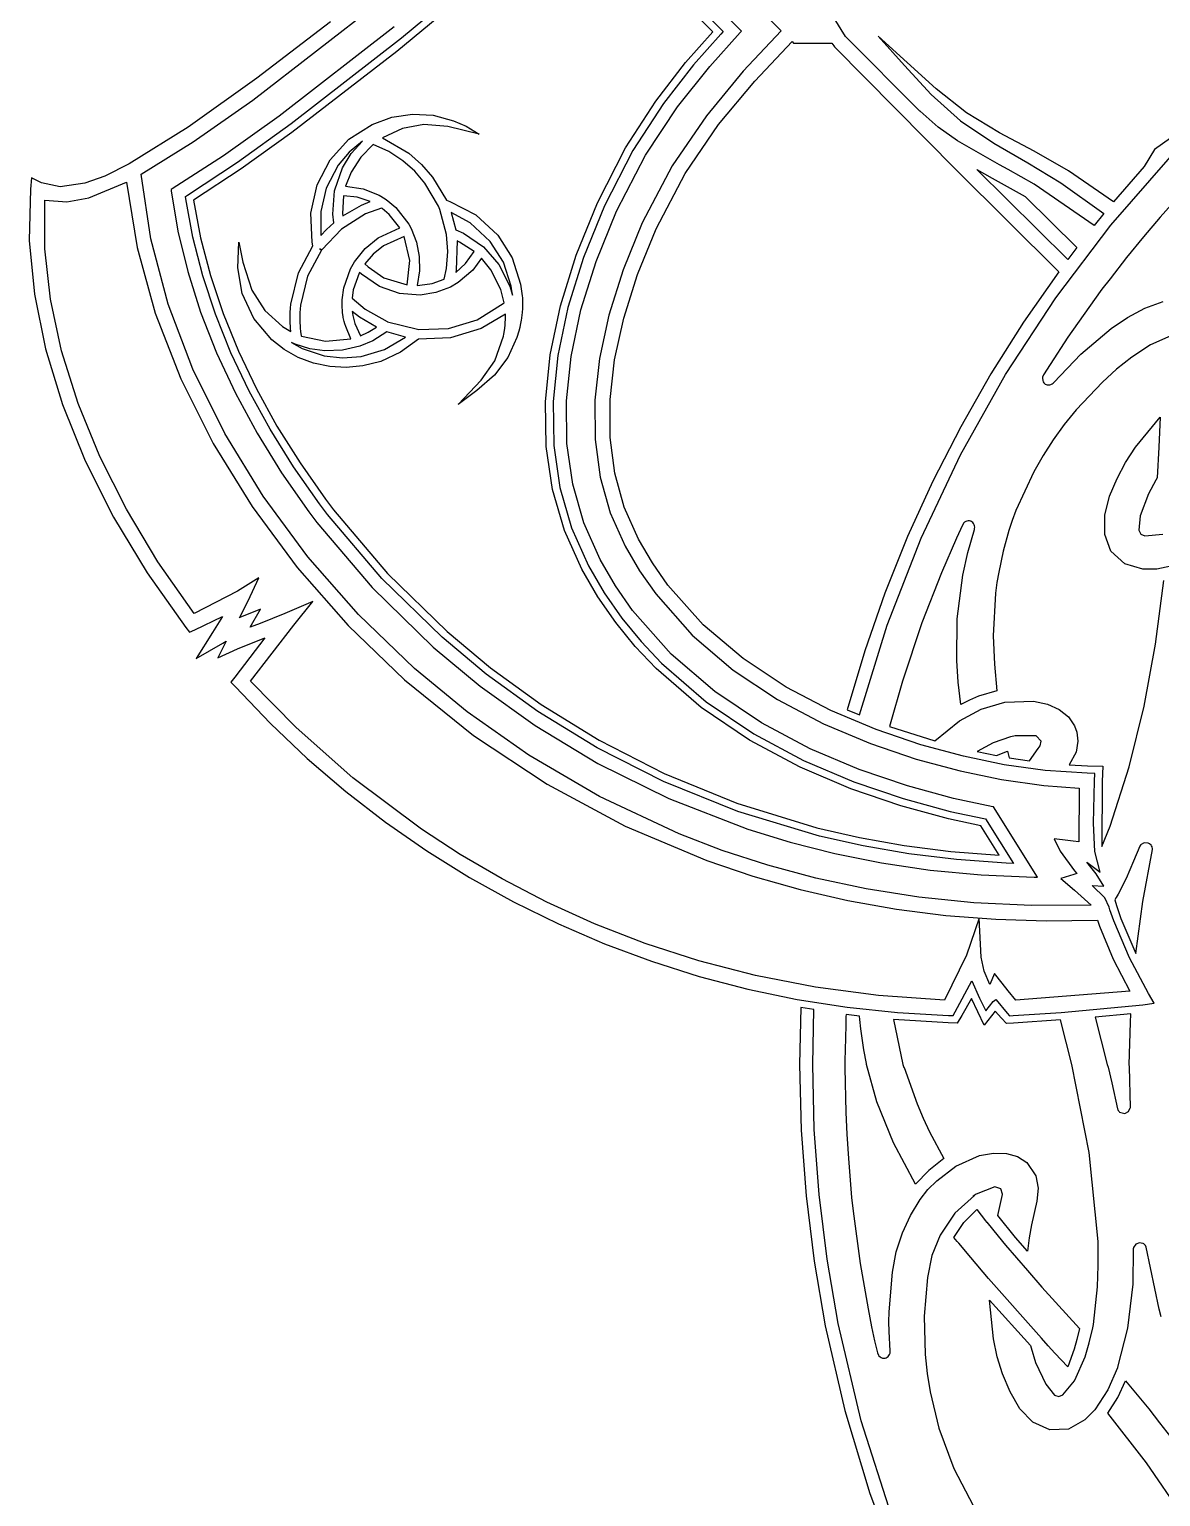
# Model space of a CAD drawing. Extents: x 0 to 285, y 0 to 248.
# Drawn here: x 0 to 76.5, y 94.7 to 193.8 of the extents above; entities that cross this region are included whole.
import ezdxf

# ---------------------------------------------------------------- set-up
doc = ezdxf.new("R2010")
doc.units = 0

msp = doc.modelspace()

# ---------------------------------------------------------------- linework, layer by layer
at = {"layer": 'Layer 1'}
for p, q in [((37.3047, 207.195), (50.8368, 193.6631)), ((48.149808, 193.642366), (37.223308, 204.569066)), ((37.184213, 203.343569), (46.905484, 193.622429)), ((46.197789, 193.60847), (37.161349, 202.64476)), ((25.16892, 193.201198), (31.965952, 198.83877)), ((31.587539, 197.843836), (24.851206, 192.27897)), ((15.113368, 188.988844), (23.726649, 195.64475)), ((20.363306, 194.280233), (15.393619, 190.468196)), ((55.182958, 193.28222), (54.404004, 194.510879)), ((24.672063, 193.94261), (16.895564, 187.902023)), ((44.37093, 191.518429), (46.197789, 193.60847)), ((46.73898, 193.4424), (44.911626, 191.369363)), ((45.99595, 191.266001), (48.064484, 193.552004)), ((46.905484, 193.622429), (46.73898, 193.4424)), ((48.064484, 193.552004), (48.149808, 193.642366)), ((50.8368, 193.6631), (48.261452, 190.941886)), ((60.207278, 188.23049), (55.182958, 193.28222)), ((59.35029, 191.52355), (57.38186, 193.30177)), ((57.38186, 193.30177), (59.14957, 191.32401)), ((17.715467, 187.402028), (25.16892, 193.201198)), ((24.851206, 192.27897), (17.759382, 186.792059)), ((49.036006, 190.275497), (51.558785, 192.940917)), ((51.558785, 192.940917), (51.656256, 192.843592)), ((51.656256, 192.843592), (54.244486, 192.843742)), ((54.244486, 192.843742), (54.379289, 192.651165)), ((54.379289, 192.651165), (54.431728, 192.589539)), ((54.431728, 192.589539), (62.669418, 184.253039)), ((42.356684, 188.904676), (44.37093, 191.518429)), ((44.911626, 191.369363), (42.877372, 188.754121)), ((59.14957, 191.32401), (60.95712, 189.37528)), ((61.30183, 189.7394), (59.35029, 191.52355)), ((15.393619, 190.468196), (10.743614, 187.1577)), ((43.812633, 188.521635), (45.99595, 191.266001)), ((48.261452, 190.941886), (45.769962, 187.935513)), ((46.597637, 187.335394), (49.036006, 190.275497)), ((60.95712, 189.37528), (62.95058, 187.57721)), ((63.34803, 188.11583), (61.30183, 189.7394)), ((11.100617, 186.171512), (15.113368, 188.988844)), ((40.3163, 185.755246), (42.356684, 188.904676)), ((42.877372, 188.754121), (40.808346, 185.584594)), ((41.662119, 185.275305), (43.812633, 188.521635)), ((16.895564, 187.902023), (13.141096, 185.226647)), ((14.086967, 184.794592), (17.715467, 187.402028)), ((21.60861, 186.339479), (23.17842, 187.348747)), ((23.17842, 187.348747), (24.516666, 187.834578)), ((24.516666, 187.834578), (25.911287, 188.038655)), ((26.68405, 187.337332), (25.232367, 187.062973)), ((25.911287, 188.038655), (27.318509, 187.959031)), ((28.29443, 187.21513), (26.68405, 187.337332)), ((27.318509, 187.959031), (28.69456, 187.593764)), ((28.69456, 187.593764), (29.540076, 187.225185)), ((45.769962, 187.935513), (43.462242, 184.551908)), ((44.342587, 184.033127), (46.597637, 187.335394)), ((60.207427, 188.230637), (60.207278, 188.23049)), ((60.20787, 188.230044), (60.207427, 188.230637)), ((60.208153, 188.230326), (60.20787, 188.230044)), ((61.435298, 187.164846), (60.208153, 188.230326)), ((62.95058, 187.57721), (65.18804, 186.08267)), ((65.58222, 186.77535), (63.34803, 188.11583)), ((10.743614, 187.1577), (6.756149, 184.680029)), ((17.759382, 186.792059), (14.332359, 184.340929)), ((20.3511, 184.960497), (21.60861, 186.339479)), ((25.232367, 187.062973), (23.8908, 186.444221)), ((23.8908, 186.444221), (25.67125, 185.394831)), ((30.4147, 186.676952), (28.29443, 187.21513)), ((29.540076, 187.225185), (30.4147, 186.676952)), ((62.749148, 186.245479), (61.435298, 187.164846)), ((67.921751, 185.540952), (65.58222, 186.77535)), ((77.13726, 186.41597), (76.047465, 185.648704)), ((7.56949, 183.973), (11.100617, 186.171512)), ((21.637928, 185.476029), (20.887386, 184.582944)), ((21.174916, 184.406214), (21.774287, 185.374594)), ((22.533916, 186.223104), (21.637928, 185.476029)), ((21.774287, 185.374594), (22.533916, 186.223104)), ((23.264465, 185.993232), (22.414663, 185.131428)), ((24.307671, 185.508571), (23.264465, 185.993232)), ((25.269185, 184.877172), (24.307671, 185.508571)), ((25.67125, 185.394831), (26.528511, 184.638891)), ((38.411029, 182.05817), (40.3163, 185.755246)), ((40.808346, 185.584594), (38.87667, 181.8487)), ((65.575563, 184.620706), (62.749148, 186.245479)), ((65.18804, 186.08267), (67.486885, 184.757296)), ((70.24317, 184.20845), (67.921751, 185.540952)), ((76.047465, 185.648704), (75.3666, 184.50294)), ((6.756149, 184.680029), (5.118011, 183.85703)), ((13.141096, 185.226647), (9.674, 182.9857)), ((10.707625, 182.570054), (14.086967, 184.794592)), ((19.464951, 183.258137), (20.3511, 184.960497)), ((20.887386, 184.582944), (20.08123, 183.033884)), ((20.657039, 182.926034), (21.174916, 184.406214)), ((22.414663, 185.131428), (21.761035, 184.112782)), ((26.062009, 184.178416), (25.269185, 184.877172)), ((26.528511, 184.638891), (27.27319, 183.779556)), ((39.691994, 181.483404), (41.662119, 185.275305)), ((43.462242, 184.551908), (41.4382, 180.699)), ((66.172403, 184.295104), (65.575563, 184.620706)), ((67.486885, 184.757296), (69.72396, 183.39281)), ((73.100442, 180.529761), (77.144426, 185.16147)), ((75.3666, 184.50294), (73.28781, 182.1061)), ((0.165049, 183.73015), (0.100189, 182.978)), ((0.838769, 183.390177), (0.165049, 183.73015)), ((2.095663, 183.122176), (0.838769, 183.390177)), ((3.774079, 183.36647), (2.095663, 183.122176)), ((5.118011, 183.85703), (3.774079, 183.36647)), ((4.034823, 182.379526), (6.594013, 183.444916)), ((6.594013, 183.444916), (7.303689, 179.034183)), ((8.224013, 179.607621), (7.56949, 183.973)), ((14.332359, 184.340929), (11.1191, 182.225)), ((21.761035, 184.112782), (21.3932, 183.167)), ((26.7501, 183.385), (26.062009, 184.178416)), ((27.672289, 181.814444), (26.7501, 183.385)), ((27.27319, 183.779556), (28.205705, 182.224576)), ((42.369765, 180.281217), (44.342587, 184.033127)), ((62.669418, 184.253039), (69.580848, 177.382499)), ((70.19398, 178.21087), (64.05567, 184.28948)), ((64.05567, 184.28948), (65.09425, 183.719897)), ((65.09425, 183.719897), (67.30681, 182.475557)), ((66.171364, 184.293476), (66.172403, 184.295104)), ((67.917444, 183.302002), (66.171364, 184.293476)), ((69.72396, 183.39281), (72.63868, 181.33387)), ((73.28781, 182.1061), (70.24317, 184.20845)), ((78.516208, 183.40867), (76.447048, 181.08886)), ((0.100189, 182.978), (0.020953, 179.496548)), ((2.561679, 182.116168), (4.034823, 182.379526)), ((9.674, 182.9857), (9.602747, 182.94274)), ((9.602747, 182.94274), (9.613116, 182.86023)), ((9.613116, 182.86023), (10.064437, 180.138185)), ((10.565103, 182.481913), (10.707625, 182.570054)), ((10.5894, 182.316), (10.565103, 182.481913)), ((19.045132, 181.360517), (19.464951, 183.258137)), ((20.08123, 183.033884), (19.7141, 181.458975)), ((20.531716, 181.277434), (20.642818, 182.864854)), ((20.642818, 182.864854), (20.657039, 182.926034)), ((21.245996, 182.512448), (21.1857, 181.317)), ((22.169802, 182.42153), (21.245996, 182.512448)), ((21.3932, 183.167), (22.56955, 182.99893)), ((21.3932, 183.167), (21.3932, 183.167)), ((23.052066, 182.132924), (22.169802, 182.42153)), ((22.56955, 182.99893), (23.67183, 182.555052)), ((23.67183, 182.555052), (24.059648, 182.317139)), ((67.30681, 182.475557), (70.81674, 179.029027)), ((71.982884, 180.514532), (67.917444, 183.302002)), ((1.069253, 178.936161), (1.069143, 182.225021)), ((1.069143, 182.225021), (2.561679, 182.116168)), ((11.065114, 179.729397), (10.5894, 182.316)), ((11.1191, 182.225), (11.59725, 179.688841)), ((11.1191, 182.225), (11.1191, 182.225)), ((19.7141, 181.458975), (19.720816, 179.841854)), ((21.196368, 181.165447), (22.471078, 181.897091)), ((22.471078, 181.897091), (23.052066, 182.132924)), ((23.816043, 181.689979), (22.743393, 181.301419)), ((23.859002, 181.65887), (23.816043, 181.689979)), ((24.331555, 181.255939), (23.859002, 181.65887)), ((24.059648, 182.317139), (24.252078, 182.182632)), ((24.252078, 182.182632), (24.789513, 181.724151)), ((24.789513, 181.724151), (25.658475, 180.616691)), ((27.768132, 181.587351), (27.672289, 181.814444)), ((28.220534, 179.909121), (27.768132, 181.587351)), ((28.205705, 182.224576), (28.430131, 182.148732)), ((28.430131, 182.148732), (30.182431, 181.237251)), ((29.805473, 180.701189), (28.533133, 181.403501)), ((28.533133, 181.403501), (28.832517, 180.224191)), ((36.975015, 178.507969), (38.411029, 182.05817)), ((38.87667, 181.8487), (37.462785, 178.355195)), ((38.316717, 178.08923), (39.691994, 181.483404)), ((19.125127, 179.381127), (19.045132, 181.360517)), ((20.0959, 180.243), (20.593192, 180.700742)), ((20.593192, 180.700742), (20.531716, 181.277434)), ((22.743393, 181.301419), (21.109999, 180.27972)), ((21.1857, 181.317), (21.196368, 181.165447)), ((21.1857, 181.317), (21.1857, 181.317)), ((25.046457, 180.362088), (24.331555, 181.255939)), ((25.658475, 180.616691), (25.824238, 180.312569)), ((29.806658, 180.7003), (29.805473, 180.701189)), ((31.167288, 179.44292), (29.806658, 180.7003)), ((30.182431, 181.237251), (31.673271, 179.858991)), ((41.4382, 180.699), (40.145863, 177.517031)), ((41.4382, 180.699), (41.4382, 180.699)), ((69.375663, 175.621411), (73.100442, 180.529761)), ((72.63868, 181.33387), (71.982884, 180.514532)), ((76.447048, 181.08886), (75.300478, 179.76185)), ((0.020953, 179.496548), (0.362206, 175.887359)), ((9.402488, 175.204346), (8.224013, 179.607621)), ((10.064437, 180.138185), (10.727082, 177.400587)), ((11.735572, 177.12811), (11.065114, 179.729397)), ((11.59725, 179.688841), (12.26488, 177.138419)), ((14.117591, 177.647785), (14.176202, 179.401421)), ((14.176202, 179.401421), (14.458124, 178.043034)), ((19.720816, 179.841854), (20.0959, 180.243)), ((21.109999, 180.27972), (19.788813, 178.877469)), ((20.0959, 180.243), (20.0959, 180.243)), ((22.709715, 178.960167), (23.593987, 179.684958)), ((23.593987, 179.684958), (25.046457, 180.362088)), ((25.353791, 179.768509), (23.9539, 179.137)), ((25.733361, 178.154774), (25.353791, 179.768509)), ((25.824238, 180.312569), (26.181784, 179.390405)), ((26.181784, 179.390405), (26.368602, 178.426986)), ((28.305244, 178.761399), (28.220534, 179.909121)), ((28.832517, 180.224191), (29.370997, 179.98969)), ((28.930124, 179.47334), (28.860946, 177.51083)), ((29.079298, 179.402234), (28.930124, 179.47334)), ((30.074029, 178.762437), (29.079298, 179.402234)), ((29.370997, 179.98969), (30.706587, 179.087099)), ((32.0564, 178.046), (31.167288, 179.44292)), ((31.673271, 179.858991), (32.64609, 178.331861)), ((41.121617, 177.212728), (42.369765, 180.281217)), ((75.300478, 179.76185), (74.170348, 178.34745)), ((1.449927, 175.533378), (1.069253, 178.936161)), ((7.303689, 179.034183), (8.531192, 174.591729)), ((18.205203, 177.330778), (19.171494, 179.141148)), ((19.772814, 178.856136), (18.817775, 177.097166)), ((19.171494, 179.141148), (19.125127, 179.381127)), ((19.661565, 178.949314), (19.654749, 178.940131)), ((19.654749, 178.940131), (19.772814, 178.856136)), ((19.788813, 178.877469), (19.661565, 178.949314)), ((21.992937, 178.069388), (22.709715, 178.960167)), ((23.266221, 178.587528), (22.68808, 177.92377)), ((23.9539, 179.137), (23.266221, 178.587528)), ((23.9539, 179.137), (23.9539, 179.137)), ((26.368602, 178.426986), (26.382278, 177.445716)), ((28.213721, 177.614201), (28.305244, 178.761399)), ((29.499989, 177.947541), (30.074029, 178.762437)), ((30.706587, 179.087099), (31.757167, 177.888679)), ((35.911005, 175.082429), (36.975015, 178.507969)), ((70.81674, 179.029027), (70.1941, 178.211)), ((14.393513, 175.928371), (14.117591, 177.647785)), ((14.458124, 178.043034), (15.049908, 176.145691)), ((21.263961, 176.309835), (21.721403, 177.595055)), ((21.721403, 177.595055), (21.992937, 178.069388)), ((22.68808, 177.92377), (22.906432, 177.718897)), ((22.906432, 177.718897), (23.979532, 176.986068)), ((25.551552, 176.506999), (25.733361, 178.154774)), ((26.382278, 177.445716), (26.2204, 176.47)), ((28.059063, 176.886263), (28.213721, 177.614201)), ((28.8316, 177.339), (29.499989, 177.947541)), ((28.860946, 177.51083), (28.8316, 177.339)), ((29.987627, 177.509119), (28.999413, 176.656301)), ((30.570698, 178.309201), (29.987627, 177.509119)), ((31.216718, 177.51697), (30.570698, 178.309201)), ((31.8737, 176.187), (31.216718, 177.51697)), ((31.757167, 177.888679), (32.489996, 176.410579)), ((32.580211, 176.419616), (32.0564, 178.046)), ((32.0564, 178.046), (32.0564, 178.046)), ((32.64609, 178.331861), (33.222785, 176.548751)), ((37.462785, 178.355195), (36.414054, 174.986311)), ((37.2946, 174.819525), (38.316717, 178.08923)), ((40.145863, 177.517031), (39.181026, 174.459409)), ((70.1941, 178.211), (70.19398, 178.21087)), ((74.170348, 178.34745), (73.052068, 176.92312)), ((10.727082, 177.400587), (11.596991, 174.656921)), ((12.596827, 174.521177), (11.735572, 177.12811)), ((12.26488, 177.138419), (13.118163, 174.58244)), ((17.697542, 175.196288), (18.205203, 177.330778)), ((18.817775, 177.097166), (18.349515, 175.130516)), ((22.307519, 177.301137), (21.90533, 176.173657)), ((22.333887, 177.35328), (22.307519, 177.301137)), ((22.472246, 177.227513), (22.333887, 177.35328)), ((23.685036, 176.399877), (22.472246, 177.227513)), ((23.979532, 176.986068), (25.551552, 176.506999)), ((26.2204, 176.47), (26.404973, 176.476223)), ((26.404973, 176.476223), (27.251109, 176.604229)), ((27.251109, 176.604229), (28.059063, 176.886263)), ((28.999413, 176.656301), (28.479456, 176.359141)), ((28.8316, 177.339), (28.8316, 177.339)), ((32.662575, 175.820851), (32.580211, 176.419616)), ((33.222785, 176.548751), (33.326643, 175.757705)), ((40.187256, 174.268442), (41.121617, 177.212728)), ((69.580848, 177.382499), (67.210699, 173.993991)), ((73.052068, 176.92312), (72.506485, 176.223178)), ((0.362206, 175.887359), (1.112455, 172.182863)), ((2.201069, 172.045017), (1.449927, 175.533378)), ((15.19227, 174.22783), (14.393513, 175.928371)), ((15.049908, 176.145691), (15.928266, 174.786291)), ((21.163081, 175.486198), (21.263961, 176.309835)), ((21.164267, 174.978091), (21.163081, 175.486198)), ((21.90533, 176.173657), (21.826816, 175.598003)), ((21.826816, 175.598003), (22.710453, 174.855545)), ((25.024723, 175.929693), (23.685036, 176.399877)), ((26.440366, 175.82111), (25.024723, 175.929693)), ((27.487099, 175.987086), (26.440366, 175.82111)), ((28.479456, 176.359141), (27.487099, 175.987086)), ((32.049385, 175.56794), (31.8737, 176.187)), ((31.8737, 176.187), (31.8737, 176.187)), ((32.103899, 175.285436), (32.049385, 175.56794)), ((32.489996, 176.410579), (32.662575, 175.820851)), ((33.326643, 175.757705), (33.337604, 175.628975)), ((33.337604, 175.628975), (33.344566, 175.175532)), ((65.986482, 170.451706), (69.375663, 175.621411)), ((72.00297, 175.518052), (70.20164, 172.982702)), ((72.506485, 176.223178), (72.00297, 175.518052)), ((8.531192, 174.591729), (10.251463, 170.163412)), ((11.079357, 170.809841), (9.402488, 175.204346)), ((11.596991, 174.656921), (12.670104, 171.916672)), ((13.64493, 171.917631), (12.596827, 174.521177)), ((13.118163, 174.58244), (14.153277, 172.029614)), ((15.928266, 174.786291), (17.125588, 173.697301)), ((17.647027, 174.085566), (17.655618, 174.64226)), ((17.655618, 174.64226), (17.672949, 174.932901)), ((17.672949, 174.932901), (17.697542, 175.196288)), ((18.311008, 174.637669), (18.302121, 174.10112)), ((18.325526, 174.870539), (18.311008, 174.637669)), ((18.349515, 175.130516), (18.325526, 174.870539)), ((21.174339, 174.806847), (21.164267, 174.978091)), ((21.190189, 174.643305), (21.174339, 174.806847)), ((21.233592, 174.339476), (21.190189, 174.643305)), ((22.33017, 174.322119), (21.844136, 174.69691)), ((21.844136, 174.69691), (21.881908, 174.43529)), ((21.881908, 174.43529), (21.945609, 174.157685)), ((22.710453, 174.855545), (24.196553, 174.035021)), ((30.28701, 174.150419), (32.04509, 175.237439)), ((32.187903, 174.518101), (30.556783, 173.553748)), ((32.04509, 175.237439), (32.103899, 175.285436)), ((32.188645, 174.335153), (32.187903, 174.518101)), ((33.306334, 174.482532), (33.273153, 174.252479)), ((33.317002, 174.62178), (33.306334, 174.482532)), ((33.337, 174.92457), (33.317002, 174.62178)), ((33.344566, 175.175532), (33.337, 174.924)), ((33.337, 174.924), (33.337, 174.92457)), ((35.219117, 171.78427), (35.911005, 175.082429)), ((36.414054, 174.986311), (35.730591, 171.744708)), ((36.625764, 171.676864), (37.2946, 174.819525)), ((39.181026, 174.459409), (38.543815, 171.528527)), ((74.221074, 174.312199), (75.392679, 174.92783)), ((75.392679, 174.92783), (76.632288, 175.39154)), ((16.410833, 172.797811), (15.19227, 174.22783)), ((17.125588, 173.697301), (17.696503, 173.352883)), ((17.678283, 173.54872), (17.647027, 174.085566)), ((17.696503, 173.352883), (17.678283, 173.54872)), ((18.302121, 174.10112), (18.332934, 173.583243)), ((18.332934, 173.583243), (18.3562, 173.364)), ((21.238926, 174.311333), (21.233592, 174.339476)), ((21.301884, 174.036835), (21.238926, 174.311333)), ((21.343509, 173.874035), (21.301884, 174.036835)), ((21.398615, 173.697011), (21.343509, 173.874035)), ((21.752956, 172.865376), (21.398615, 173.697011)), ((21.945609, 174.157685), (21.9665, 174.078)), ((21.9665, 174.078), (22.023385, 173.89431)), ((21.9665, 174.078), (21.9665, 174.078)), ((22.023385, 173.89431), (22.388834, 173.068156)), ((23.47704, 173.640553), (22.33017, 174.322119)), ((22.92568, 173.310506), (23.47704, 173.640553)), ((24.196553, 174.035021), (24.234032, 174.02065)), ((24.234032, 174.02065), (26.241422, 173.513582)), ((26.241422, 173.513582), (26.34097, 173.502471)), ((26.34097, 173.502471), (28.356404, 173.568142)), ((28.356404, 173.568142), (30.28701, 174.150419)), ((30.556783, 173.553748), (28.482271, 172.925378)), ((32.087172, 173.170931), (32.150131, 173.563502)), ((32.150131, 173.563502), (32.168943, 173.796668)), ((32.168943, 173.796668), (32.180941, 173.949841)), ((32.180941, 173.949841), (32.188792, 174.199607)), ((32.188792, 174.199607), (32.188645, 174.335153)), ((33.156273, 173.629713), (33.095536, 173.373292)), ((33.192714, 173.788071), (33.156273, 173.629713)), ((33.254044, 174.122414), (33.192714, 173.788071)), ((33.273153, 174.252479), (33.254044, 174.122414)), ((39.566815, 171.450652), (40.187256, 174.268442)), ((67.210699, 173.993991), (65.001833, 170.505916)), ((71.069279, 171.821032), (73.131919, 173.551112)), ((73.131919, 173.551112), (74.221074, 174.312199)), ((17.251206, 172.136848), (16.410833, 172.797811)), ((17.989071, 172.497165), (17.727759, 172.608564)), ((17.727759, 172.608564), (18.461181, 172.205932)), ((18.97614, 172.189725), (17.989071, 172.497165)), ((18.3562, 173.364), (18.396493, 173.074545)), ((18.3562, 173.364), (18.3562, 173.364)), ((18.396493, 173.074545), (18.401976, 173.041215)), ((18.401976, 173.041215), (20.039466, 172.699613)), ((20.039466, 172.699613), (21.752956, 172.865376)), ((23.2273, 172.729), (22.350781, 172.357031)), ((22.388834, 173.068156), (22.92568, 173.310506)), ((24.174181, 173.341101), (23.2273, 172.729)), ((23.2273, 172.729), (23.2273, 172.729)), ((24.01841, 172.142802), (25.441641, 172.977576)), ((25.441641, 172.977576), (24.174181, 173.341101)), ((26.316093, 172.847137), (25.113703, 171.968849)), ((28.482271, 172.925378), (26.316093, 172.847137)), ((31.485593, 171.381599), (32.059915, 173.040719)), ((32.059915, 173.040719), (32.087172, 173.170931)), ((32.959993, 172.944289), (32.348025, 171.590411)), ((33.095536, 173.373292), (32.959993, 172.944289)), ((70.20164, 172.982702), (69.00426, 171.136782)), ((75.788494, 172.450924), (74.532251, 171.629048)), ((77.160771, 173.059598), (75.788494, 172.450924)), ((1.112455, 172.182863), (2.260211, 168.415489)), ((3.312583, 168.499422), (2.201069, 172.045017)), ((12.670104, 171.916672), (13.94236, 169.189324)), ((14.875931, 169.326511), (13.64493, 171.917631)), ((14.153277, 172.029614), (15.366397, 169.488648)), ((18.182833, 171.612281), (17.251206, 172.136848)), ((19.230397, 171.215993), (18.182833, 171.612281)), ((18.461181, 172.205932), (19.952611, 171.711307)), ((19.999871, 172.0455), (18.97614, 172.189725)), ((19.952611, 171.711307), (21.192863, 171.575684)), ((21.190204, 172.088991), (19.999871, 172.0455)), ((22.350781, 172.357031), (21.190204, 172.088991)), ((21.192863, 171.575684), (22.436701, 171.673086)), ((22.436701, 171.673086), (24.01841, 172.142802)), ((25.113703, 171.968849), (23.764003, 171.340007)), ((32.348025, 171.590411), (31.449453, 170.407169)), ((34.899469, 168.616211), (35.219117, 171.78427)), ((35.730591, 171.744708), (35.412511, 168.633046)), ((36.310328, 168.663825), (36.625764, 171.676864)), ((38.543815, 171.528527), (38.234355, 168.72678)), ((69.255499, 169.904602), (71.069279, 171.821032)), ((74.532251, 171.629048), (73.497371, 170.812227)), ((13.229059, 166.470772), (11.079357, 170.809841)), ((20.319718, 170.984625), (19.230397, 171.215993)), ((21.431507, 170.920763), (20.319718, 170.984625)), ((22.546473, 171.026995), (21.431507, 170.920763)), ((23.764003, 171.340007), (22.546473, 171.026995)), ((30.559695, 170.060397), (31.485593, 171.381599)), ((39.260425, 168.761652), (39.566815, 171.450652)), ((65.001833, 170.505916), (62.957075, 166.924119)), ((69.00426, 171.136782), (68.553927, 170.433877)), ((73.497371, 170.812227), (72.537599, 169.934517)), ((10.251463, 170.163412), (12.439444, 165.795091)), ((15.366397, 169.488648), (16.753699, 166.968252)), ((28.990843, 168.434439), (30.559695, 170.060397)), ((31.449453, 170.407169), (30.2677, 169.36154)), ((62.94929, 165.035928), (65.986482, 170.451706)), ((68.487562, 170.26915), (68.483414, 170.210045)), ((68.483414, 170.210045), (68.500451, 170.036874)), ((68.553927, 170.433877), (68.487562, 170.26915)), ((68.500451, 170.036874), (68.536745, 169.946805)), ((68.536745, 169.946805), (68.579852, 169.890079)), ((68.579852, 169.890079), (68.616145, 169.842231)), ((68.616145, 169.842231), (68.646809, 169.8249)), ((68.646809, 169.8249), (68.672288, 169.80031)), ((68.672288, 169.80031), (68.805313, 169.752614)), ((68.805313, 169.752614), (68.8899, 169.74432)), ((68.8899, 169.74432), (68.974928, 169.7498)), ((68.974928, 169.7498), (69.059366, 169.774983)), ((69.059366, 169.774983), (69.137434, 169.812016)), ((69.137434, 169.812016), (69.211503, 169.870086)), ((69.211503, 169.870086), (69.255499, 169.904602)), ((72.537599, 169.934517), (70.754189, 168.068297)), ((4.774374, 164.924941), (3.312583, 168.499422)), ((13.94236, 169.189324), (15.409699, 166.484361)), ((16.285881, 166.75685), (14.875931, 169.326511)), ((30.2677, 169.36154), (28.990843, 168.434439)), ((34.952179, 165.580972), (34.899469, 168.616211)), ((35.412511, 168.633046), (35.45993, 165.653984)), ((36.348411, 165.782984), (36.310328, 168.663825)), ((38.234355, 168.72678), (38.252771, 166.05656)), ((39.268217, 166.203734), (39.260425, 168.761652)), ((2.260211, 168.415489), (3.793983, 164.617666)), ((70.754189, 168.068297), (69.953525, 167.072378)), ((74.762322, 165.546852), (76.447072, 167.577652)), ((76.447072, 167.577652), (76.336416, 165.550712)), ((17.870833, 164.217685), (16.285881, 166.75685)), ((16.753699, 166.968252), (18.311358, 164.477133)), ((62.957075, 166.924119), (61.07925, 163.25445)), ((69.953525, 167.072378), (69.215066, 166.037648)), ((12.439444, 165.795091), (15.070078, 161.532623)), ((15.826034, 162.233804), (13.229059, 166.470772)), ((15.409699, 166.484361), (17.068062, 163.811268)), ((35.377365, 162.681273), (34.952179, 165.580972)), ((35.45993, 165.653984), (35.872961, 162.810183)), ((36.740133, 163.036916), (36.348411, 165.782984)), ((38.252771, 166.05656), (38.599187, 163.520261)), ((39.590323, 163.779193), (39.268217, 166.203734)), ((69.215066, 166.037648), (68.520901, 164.977738)), ((74.090673, 164.501752), (74.762322, 165.546852)), ((76.336416, 165.550712), (76.230498, 163.466442)), ((3.793983, 164.617666), (5.70228, 160.821824)), ((6.576344, 161.349916), (4.774374, 164.924941)), ((60.280481, 159.389361), (62.94929, 165.035928)), ((68.520901, 164.977738), (67.890434, 163.884938)), ((17.068062, 163.811268), (18.913386, 161.17953)), ((19.626837, 161.718052), (17.870833, 164.217685)), ((18.311358, 164.477133), (20.03555, 162.024)), ((40.226875, 161.490323), (39.590323, 163.779193)), ((67.890434, 163.884938), (66.692904, 161.261748)), ((73.525981, 163.438432), (74.090673, 164.501752)), ((36.175146, 159.919832), (35.377365, 162.681273)), ((35.872961, 162.810183), (36.651719, 160.104302)), ((37.485614, 160.428197), (36.740133, 163.036916)), ((38.599187, 163.520261), (39.273728, 161.120277)), ((61.07925, 163.25445), (59.371185, 159.502756)), ((73.011693, 162.22611), (73.525981, 163.438432)), ((76.141468, 163.314889), (75.654694, 162.396445)), ((76.230498, 163.466442), (76.141468, 163.314889)), ((18.844723, 158.145605), (15.826034, 162.233804)), ((20.1662, 161.003), (19.626837, 161.718052)), ((20.03555, 162.024), (20.572689, 161.312058)), ((72.700566, 160.946492), (73.011693, 162.22611)), ((75.654694, 162.396445), (75.093055, 160.896937)), ((5.70228, 160.821824), (7.973612, 157.060392)), ((8.7084, 157.802695), (6.576344, 161.349916)), ((15.070078, 161.532623), (18.118306, 157.421866)), ((18.913386, 161.17953), (19.457487, 160.458402)), ((23.84007, 156.668864), (20.1662, 161.003)), ((20.572689, 161.312058), (24.21431, 157.016196)), ((39.273728, 161.120277), (40.27652, 158.859)), ((41.178005, 159.339417), (40.226875, 161.490323)), ((63.472406, 160.569365), (63.377015, 160.550406)), ((63.544105, 160.562699), (63.472406, 160.569365)), ((63.610469, 160.556183), (63.544105, 160.562699)), ((66.433519, 160.592173), (66.217388, 159.90468)), ((66.692904, 161.261748), (66.433519, 160.592173)), ((72.69066, 159.655646), (72.700566, 160.946492)), ((75.093055, 160.896937), (74.998155, 159.943165)), ((19.457487, 160.458402), (23.186122, 156.059532)), ((37.345639, 157.29937), (36.175146, 159.919832)), ((36.651719, 160.104302), (37.79632, 157.539)), ((38.584974, 157.959404), (37.485614, 160.428197)), ((63.068879, 160.287169), (62.668318, 159.401314)), ((63.171834, 160.434562), (63.068879, 160.287169)), ((63.221014, 160.471005), (63.171834, 160.434562)), ((63.311822, 160.531296), (63.221014, 160.471005)), ((63.377015, 160.550406), (63.311822, 160.531296)), ((63.442483, 158.419625), (63.892669, 159.978455)), ((63.636394, 160.541812), (63.610469, 160.556183)), ((63.665429, 160.535296), (63.636394, 160.541812)), ((63.712092, 160.500038), (63.665429, 160.535296)), ((63.782605, 160.446415), (63.712092, 160.500038)), ((63.83371, 160.379162), (63.782605, 160.446415)), ((63.876077, 160.304353), (63.83371, 160.379162)), ((63.898742, 160.220361), (63.876077, 160.304353)), ((63.892669, 159.978455), (63.899928, 160.040524)), ((63.910446, 160.133109), (63.898742, 160.220361)), ((63.899928, 160.040524), (63.910446, 160.133109)), ((66.217388, 159.90468), (65.838753, 158.5153)), ((73.100384, 158.512332), (72.69066, 159.655646)), ((74.998155, 159.943165), (75.135384, 159.673242)), ((75.135384, 159.673242), (75.410713, 159.547208)), ((75.410713, 159.547208), (76.624983, 159.674753)), ((40.27652, 158.859), (41.256039, 157.18964)), ((42.122929, 157.730427), (41.178005, 159.339417)), ((59.371185, 159.502756), (57.835704, 155.674884)), ((57.996449, 153.527288), (60.280481, 159.389361)), ((62.668318, 159.401314), (61.656548, 157.046844)), ((11.160443, 154.311621), (8.7084, 157.802695)), ((22.259566, 154.25284), (18.844723, 158.145605)), ((39.629591, 156.176428), (38.584974, 157.959404)), ((43.176349, 156.232003), (42.122929, 157.730427)), ((63.09318, 156.891455), (63.442483, 158.419625)), ((65.838753, 158.5153), (65.527372, 157.1123)), ((74.041666, 157.658608), (73.100384, 158.512332)), ((75.264794, 157.313912), (74.041666, 157.658608)), ((77.799601, 157.636729), (76.21168, 157.313023)), ((7.973612, 157.060392), (10.596489, 153.3658)), ((15.532823, 156.709492), (14.087013, 155.818901)), ((14.818068, 155.169172), (15.532823, 156.709492)), ((18.118306, 157.421866), (21.559071, 153.508678)), ((27.909366, 152.703655), (23.84007, 156.668864)), ((24.21431, 157.016196), (28.247909, 153.086068)), ((38.437828, 155.433298), (37.345639, 157.29937)), ((37.79632, 157.539), (38.87124, 155.703106)), ((41.256039, 157.18964), (42.346177, 155.635485)), ((61.656548, 157.046844), (60.342588, 153.669194)), ((62.709076, 153.955255), (63.09318, 156.891455)), ((65.527372, 157.1123), (65.401306, 156.4051)), ((76.21168, 157.313023), (75.264794, 157.313912)), ((14.087013, 155.818901), (11.160443, 154.311621)), ((23.186122, 156.059532), (27.316237, 152.035242)), ((38.87124, 155.703106), (40.062566, 153.995295)), ((40.788768, 154.517459), (39.629591, 156.176428)), ((42.346177, 155.635485), (44.813227, 152.856365)), ((45.564641, 153.55117), (43.176349, 156.232003)), ((57.835704, 155.674884), (56.475634, 151.776683)), ((65.31761, 155.685011), (65.15792, 152.792071)), ((65.401306, 156.4051), (65.31761, 155.685011)), ((76.128696, 152.235791), (76.676203, 156.54677)), ((14.22004, 154.026452), (14.818068, 155.169172)), ((19.1737, 155.123543), (17.29311, 154.307165)), ((17.89573, 153.520413), (19.1737, 155.123543)), ((39.64749, 153.697624), (38.437828, 155.433298)), ((11.211699, 153.210702), (13.081029, 154.105445)), ((13.081029, 154.105445), (12.40539, 153.017385)), ((14.252778, 154.039931), (14.22004, 154.026452)), ((15.642288, 154.601516), (14.252778, 154.039931)), ((14.934791, 153.394056), (15.642288, 154.601516)), ((15.61266, 153.645146), (14.934791, 153.394056)), ((17.29311, 154.307165), (15.61266, 153.645146)), ((26.045002, 150.602175), (22.259566, 154.25284)), ((40.962511, 152.087634), (39.64749, 153.697624)), ((40.062566, 153.995295), (41.358315, 152.410943)), ((43.403769, 151.553707), (40.788768, 154.517459)), ((60.342588, 153.669194), (59.018988, 149.730704)), ((62.691014, 151.132225), (62.709076, 153.955255)), ((10.596489, 153.3658), (10.842691, 153.04405)), ((10.842691, 153.04405), (11.211699, 153.210702)), ((12.40539, 153.017385), (11.2963, 151.260795)), ((15.939017, 152.676679), (13.902737, 150.018379)), ((14.085687, 151.923555), (15.939017, 152.676679)), ((14.97316, 149.739693), (17.89573, 153.520413)), ((21.559071, 153.508678), (25.367313, 149.838916)), ((30.902709, 150.21644), (27.909366, 152.703655)), ((28.247909, 153.086068), (31.18728, 150.64229)), ((44.813227, 152.856365), (47.587503, 150.488801)), ((48.25481, 151.265552), (45.564641, 153.55117)), ((56.113584, 147.464993), (57.996449, 153.527288)), ((65.15792, 152.792071), (65.233765, 150.896381)), ((11.2963, 151.260795), (13.09319, 152.302935)), ((13.32532, 152.435517), (12.761217, 151.315457)), ((12.761217, 151.315457), (14.085687, 151.923555)), ((13.09319, 152.302935), (13.32532, 152.435517)), ((27.316237, 152.035242), (30.493586, 149.402064)), ((42.370773, 150.598616), (40.962511, 152.087634)), ((41.358315, 152.410943), (42.746501, 150.945431)), ((56.475634, 151.776683), (55.2938, 147.814)), ((75.358443, 148.04146), (76.128696, 152.235791)), ((42.746501, 150.945431), (45.752246, 148.35244)), ((46.335922, 149.032481), (43.403769, 151.553707)), ((51.158785, 149.343784), (48.25481, 151.265552)), ((62.791302, 149.660935), (62.691014, 151.132225)), ((65.233765, 150.896381), (65.393158, 149.081721)), ((13.902737, 150.018379), (13.647205, 149.681369)), ((13.647205, 149.681369), (13.930587, 149.367617)), ((18.042215, 146.609386), (14.97316, 149.739693)), ((25.367313, 149.838916), (30.027304, 146.077721)), ((29.611839, 147.662792), (26.045002, 150.602175)), ((34.391983, 147.695535), (30.902709, 150.21644)), ((31.18728, 150.64229), (34.60972, 148.164839)), ((45.418556, 147.964643), (42.370773, 150.598616)), ((47.587503, 150.488801), (50.578838, 148.499953)), ((59.018988, 149.730704), (58.153131, 146.680444)), ((62.974399, 148.158985), (62.791302, 149.660935)), ((13.930587, 149.367617), (16.309605, 146.874378)), ((30.493586, 149.402064), (34.20058, 146.747288)), ((49.49117, 146.91811), (46.335922, 149.032481)), ((54.188493, 147.754502), (51.158785, 149.343784)), ((64.166298, 148.715679), (63.557314, 148.462958)), ((65.393158, 149.081721), (64.166298, 148.715679)), ((38.382358, 145.240684), (34.391983, 147.695535)), ((34.60972, 148.164839), (38.520214, 145.749963)), ((48.693905, 145.758001), (45.418556, 147.964643)), ((45.752246, 148.35244), (48.983925, 146.17935)), ((50.578838, 148.499953), (53.697064, 146.856978)), ((57.255863, 146.46634), (54.188493, 147.754502)), ((55.2938, 147.814), (56.113584, 147.464993)), ((62.878961, 147.059964), (64.350172, 147.843217)), ((63.557314, 148.462958), (62.974399, 148.158985)), ((64.350172, 147.843217), (65.949821, 148.311264)), ((65.949821, 148.311264), (67.886711, 148.387407)), ((67.886711, 148.387407), (68.827052, 148.185023)), ((68.827052, 148.185023), (69.617251, 147.827694)), ((69.617251, 147.827694), (70.234493, 147.33485)), ((74.34396, 143.951709), (75.358443, 148.04146)), ((16.309605, 146.874378), (18.800613, 144.515917)), ((33.774791, 144.733805), (29.611839, 147.662792)), ((34.20058, 146.747288), (38.443576, 144.180365)), ((52.775456, 145.174927), (49.49117, 146.91811)), ((53.697064, 146.856978), (56.852014, 145.527038)), ((61.216731, 145.703044), (62.878961, 147.059964)), ((70.234493, 147.33485), (70.655961, 146.725917)), ((70.655961, 146.725917), (70.809251, 146.284344)), ((21.890608, 143.208172), (18.042215, 146.609386)), ((30.027304, 146.077721), (35.007867, 142.776233)), ((38.520214, 145.749963), (42.923744, 143.493909)), ((52.09989, 143.940987), (48.693905, 145.758001)), ((48.983925, 146.17935), (52.345659, 144.389191)), ((60.272824, 145.447933), (57.255863, 146.46634)), ((58.153131, 146.680444), (61.216731, 145.703044)), ((66.330063, 145.983043), (65.158029, 145.584983)), ((66.344738, 145.988227), (66.330063, 145.983043)), ((66.6496, 146.05), (66.344738, 145.988227)), ((68.058222, 146.039629), (66.6496, 146.05)), ((66.6496, 146.05), (66.6496, 146.05)), ((68.398489, 145.681438), (68.058222, 146.039629)), ((70.809251, 146.284344), (70.880353, 145.681687)), ((38.54292, 141.944335), (33.774791, 144.733805)), ((42.879003, 142.951635), (38.382358, 145.240684)), ((56.094723, 143.767261), (52.775456, 145.174927)), ((56.852014, 145.527038), (59.953522, 144.477292)), ((63.151305, 144.667917), (60.272824, 145.447933)), ((65.158029, 145.584983), (64.076173, 144.983568)), ((64.076173, 144.983568), (65.373253, 144.717664)), ((65.373253, 144.717664), (66.120896, 145.022083)), ((66.120896, 145.022083), (66.231995, 144.562123)), ((67.614405, 144.354139), (68.202948, 145.200588)), ((68.202948, 145.200588), (68.328272, 145.378202)), ((68.328272, 145.378202), (68.398489, 145.681438)), ((70.749748, 144.941793), (70.297917, 144.088507)), ((70.880353, 145.681687), (70.749748, 144.941793)), ((18.800613, 144.515917), (21.397729, 142.294943)), ((38.443576, 144.180365), (43.228933, 141.810747)), ((55.539579, 142.475896), (52.09989, 143.940987)), ((52.345659, 144.389191), (55.741572, 142.944994)), ((59.354914, 142.659443), (56.094723, 143.767261)), ((59.953522, 144.477292), (62.91142, 143.6749)), ((65.896068, 144.098107), (63.151305, 144.667917)), ((68.672325, 143.709773), (65.896068, 144.098107)), ((66.231995, 144.562123), (67.614405, 144.354139)), ((71.501575, 143.519555), (68.672325, 143.709773)), ((70.297917, 144.088507), (71.515887, 144.030291)), ((71.515887, 144.030291), (72.557877, 144.00081)), ((72.557877, 144.00081), (72.507216, 142.95956)), ((73.063763, 139.95447), (74.34396, 143.951709)), ((26.527643, 139.734028), (21.890608, 143.208172)), ((35.007867, 142.776233), (40.275178, 139.954661)), ((47.887088, 140.928132), (42.879003, 142.951635)), ((42.923744, 143.493909), (47.825295, 141.492925)), ((55.741572, 142.944994), (59.075785, 141.809787)), ((62.91142, 143.6749), (65.722019, 143.09149)), ((65.722019, 143.09149), (68.56489, 142.694094)), ((72.022557, 143.504879), (71.501575, 143.519555)), ((71.93727, 140.13697), (71.997224, 142.984179)), ((71.997224, 142.984179), (72.022557, 143.504879)), ((72.507216, 142.95956), (72.493883, 138.57592)), ((21.397729, 142.294943), (24.095067, 140.214166)), ((43.925289, 139.423503), (38.54292, 141.944335)), ((43.228933, 141.810747), (48.56301, 139.747884)), ((58.916039, 141.325025), (55.539579, 142.475896)), ((59.075785, 141.809787), (62.25242, 140.9466)), ((62.461974, 141.815804), (59.354914, 142.659443)), ((65.129754, 141.253776), (62.461974, 141.815804)), ((68.56489, 142.694094), (70.95625, 142.516478)), ((70.95625, 142.516478), (70.942029, 138.894558)), ((47.825295, 141.492925), (53.22985, 139.843258)), ((53.41178, 139.26992), (47.887088, 140.928132)), ((62.132339, 140.45067), (58.916039, 141.325025)), ((62.25242, 140.9466), (64.52764, 140.455085)), ((65.1856, 141.244), (65.129754, 141.253776)), ((68.15651, 136.489897), (65.1856, 141.244)), ((24.095067, 140.214166), (26.886744, 138.276295)), ((40.275178, 139.954661), (45.795413, 137.633216)), ((48.56301, 139.747884), (51.437805, 138.865689)), ((53.22985, 139.843258), (56.122312, 139.180247)), ((64.322979, 139.974708), (62.132339, 140.45067)), ((65.567909, 137.982868), (64.322979, 139.974708)), ((64.52764, 140.455085), (64.637557, 140.434483)), ((64.637557, 140.434483), (66.517847, 137.426133)), ((72.027295, 138.241459), (71.93727, 140.13697)), ((72.493883, 138.57592), (73.063763, 139.95447)), ((29.144808, 138.031475), (26.527643, 139.734028)), ((46.849645, 138.304176), (43.925289, 139.423503)), ((51.437805, 138.865689), (54.452164, 138.101228)), ((56.36947, 138.608969), (53.41178, 139.26992)), ((56.122312, 139.180247), (59.142394, 138.641157)), ((70.205498, 138.977808), (69.278018, 139.100318)), ((69.278018, 139.100318), (69.676651, 138.254019)), ((70.553912, 138.940182), (70.205498, 138.977808)), ((70.942029, 138.894558), (70.553912, 138.940182)), ((75.350843, 138.816432), (75.119348, 138.674089)), ((75.622121, 138.800302), (75.350843, 138.816432)), ((75.716781, 138.747566), (75.622121, 138.800302)), ((26.886744, 138.276295), (29.766877, 136.484041)), ((31.962622, 136.384929), (29.144808, 138.031475)), ((49.93096, 137.300429), (46.849645, 138.304176)), ((54.452164, 138.101228), (57.606882, 137.468181)), ((59.45825, 138.076746), (56.36947, 138.608969)), ((59.142394, 138.641157), (62.290718, 138.23802)), ((62.678767, 137.685719), (59.45825, 138.076746)), ((62.290718, 138.23802), (65.567909, 137.982868)), ((69.676651, 138.254019), (70.64546, 136.922869)), ((72.389784, 136.843499), (72.027295, 138.241459)), ((75.063801, 138.59632), (74.641168, 137.58544)), ((75.10439, 138.653351), (75.063801, 138.59632)), ((75.119348, 138.674089), (75.10439, 138.653351)), ((75.257583, 134.864661), (75.909505, 138.36003)), ((75.824327, 138.655562), (75.716781, 138.747566)), ((75.848621, 138.626973), (75.824327, 138.655562)), ((75.891581, 138.540314), (75.848621, 138.626973)), ((75.909208, 138.404472), (75.891581, 138.540314)), ((75.909505, 138.36003), (75.909208, 138.404472)), ((45.795413, 137.633216), (48.920032, 136.573965)), ((53.170365, 136.428403), (49.93096, 137.300429)), ((57.606882, 137.468181), (60.902754, 136.98023)), ((60.902754, 136.98023), (64.340574, 136.651057)), ((66.031666, 137.448355), (62.678767, 137.685719)), ((66.517847, 137.426133), (66.031666, 137.448355)), ((70.64546, 136.922869), (70.797448, 136.749698)), ((72.106253, 136.727505), (71.489414, 137.510107)), ((71.489414, 137.510107), (72.389784, 136.843499)), ((74.641168, 137.58544), (74.132322, 136.40287)), ((29.766877, 136.484041), (32.729581, 134.840113)), ((34.982249, 134.819139), (31.962622, 136.384929)), ((48.920032, 136.573965), (52.100313, 135.672841)), ((56.568994, 135.704236), (53.170365, 136.428403)), ((64.340574, 136.651057), (67.921137, 136.494342)), ((67.921137, 136.494342), (68.15651, 136.489897)), ((70.609316, 136.682594), (69.716797, 136.414319)), ((69.716797, 136.414319), (70.652422, 135.611115)), ((70.797448, 136.749698), (70.609316, 136.682594)), ((72.701759, 135.108231), (71.844498, 135.934385)), ((71.844498, 135.934385), (72.634951, 135.899722)), ((72.634951, 135.899722), (72.106253, 136.727505)), ((74.132322, 136.40287), (73.593402, 135.34844)), ((32.729581, 134.840113), (35.768972, 133.34722)), ((38.20485, 133.358851), (34.982249, 134.819139)), ((52.100313, 135.672841), (55.333426, 134.93017)), ((55.333426, 134.93017), (58.616539, 134.346277)), ((60.127979, 135.14407), (56.568994, 135.704236)), ((63.848454, 134.764044), (60.127979, 135.14407)), ((70.652422, 135.611115), (71.778402, 134.608975)), ((72.986922, 134.476875), (72.701759, 135.108231)), ((73.47, 135.12), (73.376082, 134.96031)), ((73.376082, 134.96031), (73.485999, 134.585082)), ((73.5929, 135.347), (73.47, 135.12)), ((73.47, 135.12), (73.47, 135.12)), ((73.593995, 135.347551), (73.5929, 135.347)), ((73.593402, 135.34844), (73.593995, 135.347551)), ((74.783525, 131.34076), (75.257583, 134.864661)), ((58.616539, 134.346277), (61.946824, 133.921488)), ((61.946824, 133.921488), (65.321449, 133.656128)), ((67.731551, 134.580299), (63.848454, 134.764044)), ((71.778402, 134.608975), (67.731551, 134.580299)), ((73.036102, 134.28578), (72.986922, 134.476875)), ((73.296378, 133.540807), (73.036102, 134.28578)), ((73.485999, 134.585082), (73.521108, 134.445684)), ((73.521108, 134.445684), (73.775605, 133.71745)), ((35.768972, 133.34722), (38.879167, 132.008072)), ((41.63159, 132.028812), (38.20485, 133.358851)), ((64.21661, 133.724253), (63.34705, 131.238683)), ((64.33897, 131.093803), (64.21661, 133.724253)), ((65.321449, 133.656128), (68.737584, 133.550524)), ((68.737584, 133.550524), (72.1924, 133.605)), ((72.1924, 133.605), (72.337423, 133.190368)), ((72.1924, 133.605), (72.1924, 133.605)), ((72.337423, 133.190368), (73.2686, 130.957481)), ((74.359217, 131.042142), (73.296378, 133.540807)), ((73.775605, 133.71745), (74.783525, 131.34076)), ((38.879167, 132.008072), (42.054282, 130.825379)), ((45.26363, 130.853768), (41.63159, 132.028812)), ((42.054282, 130.825379), (45.288433, 129.801851)), ((49.102135, 129.858468), (45.26363, 130.853768)), ((63.34705, 131.238683), (61.86806, 128.198493)), ((64.55219, 130.152386), (64.33897, 131.093803)), ((73.2686, 130.957481), (74.376363, 128.806728)), ((75.641958, 128.648917), (74.359217, 131.042142)), ((53.148266, 129.067657), (49.102135, 129.858468)), ((64.924107, 129.261653), (64.55219, 130.152386)), ((65.237266, 129.988555), (64.924107, 129.261653)), ((65.769221, 129.338536), (65.237266, 129.988555)), ((45.288433, 129.801851), (48.575735, 128.940197)), ((48.575735, 128.940197), (51.910306, 128.243127)), ((57.403186, 128.506083), (53.148266, 129.067657)), ((62.594156, 127.414941), (63.711246, 129.492701)), ((63.711246, 129.492701), (64.238462, 128.327611)), ((66.173338, 128.821985), (65.769221, 129.338536)), ((51.910306, 128.243127), (55.28626, 127.71335)), ((61.86806, 128.198493), (57.403186, 128.506083)), ((63.680675, 128.308181), (63.032129, 127.152871)), ((64.547122, 126.514401), (63.680675, 128.308181)), ((64.238462, 128.327611), (64.654426, 127.466495)), ((64.654426, 127.466495), (65.16045, 128.099925)), ((65.16045, 128.099925), (65.331398, 128.241544)), ((65.331398, 128.241544), (65.360286, 128.203768)), ((65.360286, 128.203768), (66.099928, 127.311842)), ((66.689293, 128.183223), (66.173338, 128.821985)), ((74.376363, 128.806728), (66.689293, 128.183223)), ((69.746923, 127.367243), (75.26673, 127.885424)), ((75.26673, 127.885424), (76.029037, 127.984527)), ((76.029037, 127.984527), (75.641958, 128.648917)), ((52.163689, 127.69842), (52.074224, 123.8534)), ((53.040505, 127.55458), (52.163689, 127.69842)), ((52.95592, 123.8534), (53.040505, 127.55458)), ((55.205551, 127.087013), (55.189998, 126.490616)), ((55.211328, 127.233371), (55.205551, 127.087013)), ((56.113626, 127.113678), (55.211328, 127.233371)), ((55.28626, 127.71335), (58.697715, 127.353577)), ((56.138659, 126.889845), (56.113626, 127.113678)), ((56.217024, 126.255974), (56.138659, 126.889845)), ((62.121833, 126.656171), (58.425103, 126.880004)), ((58.425103, 126.880004), (59.042385, 123.853144)), ((58.697715, 127.353577), (62.138787, 127.166517)), ((62.138787, 127.166517), (62.439797, 127.156445)), ((62.439797, 127.156445), (62.594156, 127.414941)), ((63.032129, 127.152871), (62.723708, 126.636323)), ((65.297429, 127.454621), (64.547122, 126.514401)), ((65.724654, 126.965623), (65.297429, 127.454621)), ((66.05248, 126.610393), (65.724654, 126.965623)), ((66.099928, 127.311842), (66.263766, 127.134375)), ((66.263766, 127.134375), (66.50493, 127.148596)), ((66.50493, 127.148596), (69.746923, 127.367243)), ((74.4573, 127.274), (72.05409, 127.040094)), ((72.05409, 127.040094), (72.866466, 123.852964)), ((74.425607, 126.688595), (74.4573, 127.274)), ((74.4573, 127.274), (74.4573, 127.274)), ((55.189998, 126.490616), (55.169257, 125.668018)), ((56.294353, 125.636172), (56.217024, 126.255974)), ((62.723708, 126.636323), (62.121833, 126.656171)), ((66.534069, 126.638835), (66.05248, 126.610393)), ((69.713359, 126.853188), (66.534069, 126.638835)), ((70.470628, 123.853138), (69.713359, 126.853188)), ((74.351984, 123.852975), (74.425607, 126.688595)), ((55.169257, 125.668018), (55.148655, 124.819941)), ((56.4219, 124.83609), (56.294353, 125.636172)), ((55.132955, 124.148442), (55.126289, 123.853207)), ((55.148655, 124.819941), (55.132955, 124.148442)), ((56.583218, 123.908167), (56.4219, 124.83609)), ((56.594772, 123.85321), (56.583218, 123.908167)), ((52.074224, 123.8534), (52.185327, 119.408539)), ((53.065972, 119.451587), (52.95592, 123.8534)), ((55.126289, 123.853207), (55.131324, 123.631002)), ((55.131324, 123.631002), (55.205986, 120.601772)), ((57.30079, 121.32958), (56.594772, 123.85321)), ((59.042385, 123.853144), (59.104756, 123.641012)), ((59.104756, 123.641012), (59.1273, 123.641)), ((59.1273, 123.641), (60.009893, 121.18002)), ((71.645574, 117.913291), (70.470628, 123.853138)), ((72.866466, 123.852964), (72.916831, 123.675348)), ((72.916831, 123.675348), (73.175033, 122.614248)), ((74.357021, 123.678915), (74.351984, 123.852975)), ((74.427089, 120.953065), (74.357021, 123.678915)), ((73.175033, 122.614248), (73.55115, 120.851428)), ((58.409345, 118.559843), (57.30079, 121.32958)), ((60.009893, 121.18002), (60.415192, 120.230024)), ((74.303981, 120.665857), (74.420423, 120.921366)), ((74.420423, 120.921366), (74.427089, 120.953065)), ((55.205986, 120.601772), (55.256204, 119.134932)), ((60.415192, 120.230024), (60.852786, 119.296916)), ((73.55115, 120.851428), (73.571752, 120.802395)), ((73.571752, 120.802395), (73.599306, 120.736473)), ((73.599306, 120.736473), (73.663003, 120.663)), ((73.663003, 120.663), (73.692335, 120.636039)), ((73.692335, 120.636039), (74.049786, 120.546575)), ((74.049786, 120.546575), (74.303981, 120.665857)), ((52.185327, 119.408539), (52.512084, 114.976941)), ((53.38956, 115.062908), (53.065972, 119.451587)), ((55.256204, 119.134932), (55.378124, 117.499662)), ((60.852786, 119.296916), (61.825151, 117.489956)), ((59.9142, 115.769), (58.409345, 118.559843)), ((55.378124, 117.499662), (55.512179, 115.751362)), ((61.825151, 117.489956), (60.811045, 116.694581)), ((61.341171, 115.996965), (62.632031, 116.978067)), ((62.632031, 116.978067), (64.229971, 117.69223)), ((64.229971, 117.69223), (65.176162, 117.866504)), ((65.176162, 117.866504), (66.043986, 117.840071)), ((66.043986, 117.840071), (66.805071, 117.621987)), ((66.805071, 117.621987), (67.431041, 117.221306)), ((67.431041, 117.221306), (68.024176, 116.333379)), ((72.238338, 111.887438), (71.645574, 117.913291)), ((60.811045, 116.694581), (59.9142, 115.769)), ((60.747737, 115.393605), (61.341171, 115.996965)), ((68.024176, 116.333379), (68.189309, 115.483455)), ((52.512084, 114.976941), (53.053727, 110.566448)), ((53.925924, 110.695125), (53.38956, 115.062908)), ((55.512179, 115.751362), (55.58521, 114.852767)), ((59.9142, 115.769), (59.9142, 115.769)), ((60.226151, 114.726697), (60.747737, 115.393605)), ((63.888811, 115.008297), (62.555528, 113.814272)), ((64.011468, 115.086809), (63.810371, 114.957968)), ((63.810371, 114.957968), (63.888811, 115.008297)), ((65.266328, 115.589286), (64.011468, 115.086809)), ((65.681256, 115.447966), (65.266328, 115.589286)), ((65.476975, 113.641152), (65.776802, 115.069192)), ((65.780654, 115.087255), (65.681256, 115.447966)), ((65.776802, 115.069192), (65.780654, 115.087255)), ((68.189309, 115.483455), (68.097207, 114.622549)), ((55.58521, 114.852767), (55.697941, 113.950325)), ((59.556453, 113.639711), (60.226151, 114.726697)), ((63.18095, 113.185079), (64.054078, 114.050649)), ((64.054078, 114.050649), (64.643075, 113.283005)), ((68.097207, 114.622549), (67.747311, 113.006979)), ((55.697941, 113.950325), (56.15509, 110.413285)), ((59.024921, 112.478887), (59.556453, 113.639711)), ((62.555528, 113.814272), (61.567371, 112.321997)), ((62.487838, 112.169619), (63.18095, 113.185079)), ((64.643075, 113.283005), (64.6427, 113.283)), ((64.6427, 113.283), (64.71262, 113.195599)), ((64.71262, 113.195599), (64.713806, 113.193674)), ((64.713806, 113.193674), (65.480558, 112.254936)), ((66.671695, 112.170602), (65.476975, 113.641152)), ((67.747311, 113.006979), (67.584954, 112.136383)), ((58.603919, 111.194697), (59.024921, 112.478887)), ((61.567371, 112.321997), (61.014526, 110.953217)), ((62.715374, 111.888162), (62.487838, 112.169619)), ((65.480558, 112.254936), (65.987183, 111.642692)), ((67.471927, 111.243125), (66.671695, 112.170602)), ((67.584954, 112.136383), (67.471927, 111.243125)), ((58.352679, 109.819397), (58.603919, 111.194697)), ((62.839958, 111.78017), (62.715374, 111.888162)), ((63.63767, 110.806473), (62.839958, 111.78017)), ((65.987183, 111.642692), (67.463803, 109.934832)), ((72.255523, 110.266688), (72.238338, 111.887438)), ((74.615032, 111.398981), (74.581257, 109.01159)), ((74.629845, 111.46742), (74.615032, 111.398981)), ((74.635326, 111.492306), (74.629845, 111.46742)), ((74.793215, 111.712477), (74.635326, 111.492306)), ((75.049219, 111.80117), (74.793215, 111.712477)), ((75.157062, 111.788727), (75.049219, 111.80117)), ((75.292162, 111.745175), (75.157062, 111.788727)), ((75.325936, 111.727547), (75.292162, 111.745175)), ((75.399412, 111.664442), (75.325936, 111.727547)), ((75.436595, 111.620593), (75.399412, 111.664442)), ((75.487257, 111.505195), (75.436595, 111.620593)), ((76.37622, 107.323025), (75.487257, 111.505195)), ((53.053727, 110.566448), (53.809484, 106.1849)), ((54.6743, 106.356), (53.925924, 110.695125)), ((56.15509, 110.413285), (56.700377, 107.348505)), ((61.014526, 110.953217), (60.708626, 109.450387)), ((64.83224, 109.391483), (63.63767, 110.806473)), ((72.211823, 108.819698), (72.255523, 110.266688)), ((58.127661, 107.137847), (58.352679, 109.819397)), ((60.708626, 109.450387), (60.478573, 106.836977)), ((68.41831, 105.361293), (64.83224, 109.391483)), ((67.463803, 109.934832), (67.469134, 109.928462)), ((67.469134, 109.928462), (67.472097, 109.925056)), ((67.472097, 109.925056), (68.442094, 108.804556)), ((68.442094, 108.804556), (69.3632, 107.797)), ((71.924735, 106.279908), (72.211823, 108.819698)), ((74.581257, 109.01159), (74.232398, 106.039581)), ((56.700377, 107.348505), (56.925545, 106.125935)), ((58.104107, 106.469161), (58.127661, 107.137847)), ((65.180849, 105.312422), (64.91124, 107.934432)), ((64.91124, 107.934432), (67.67383, 104.875132)), ((69.3632, 107.797), (69.36357, 107.7968)), ((69.36357, 107.7968), (70.98359, 106.0088)), ((76.494877, 106.801736), (76.37622, 107.323025)), ((53.809484, 106.1849), (55.136546, 100.469141)), ((56.239652, 99.772202), (54.6743, 106.356)), ((56.925545, 106.125935), (57.139156, 105.191196)), ((58.122031, 105.808623), (58.104107, 106.469161)), ((60.478573, 106.836977), (60.56375, 104.261037)), ((71.644907, 105.037639), (71.879405, 106.070149)), ((71.879405, 106.070149), (71.924735, 106.279908)), ((57.139156, 105.191196), (57.326399, 104.376892)), ((58.197582, 104.498363), (58.122031, 105.808623)), ((65.421421, 104.092372), (65.180849, 105.312422)), ((68.87205, 104.848594), (68.41831, 105.361293)), ((70.803899, 105.282787), (70.626285, 104.608767)), ((70.98359, 106.0088), (70.803899, 105.282787)), ((74.232398, 106.039581), (73.558525, 103.411811)), ((57.326399, 104.376892), (57.397654, 104.213796)), ((57.397654, 104.213796), (57.437205, 104.168762)), ((57.437205, 104.168762), (57.514816, 104.090843)), ((57.514816, 104.090843), (57.573036, 104.058698)), ((57.910791, 104.035883), (58.055667, 104.127433)), ((58.055667, 104.127433), (58.111366, 104.191278)), ((58.111366, 104.191278), (58.152697, 104.268457)), ((58.152697, 104.268457), (58.180843, 104.349932)), ((58.180843, 104.349932), (58.191359, 104.443406)), ((58.191359, 104.443406), (58.197582, 104.498363)), ((60.56375, 104.261037), (60.681962, 102.984847)), ((65.7808, 102.942832), (65.421421, 104.092372)), ((67.67383, 104.875132), (67.711752, 104.703442)), ((67.711752, 104.703442), (68.020765, 103.711228)), ((69.330096, 104.360192), (68.87205, 104.848594)), ((70.189877, 103.425157), (69.330096, 104.360192)), ((70.626285, 104.608767), (70.189877, 103.425157)), ((70.674171, 102.514882), (71.375298, 104.094312)), ((71.375298, 104.094312), (71.644907, 105.037639)), ((57.573036, 104.058698), (57.662954, 104.020923)), ((57.662954, 104.020923), (57.733911, 104.010997)), ((57.733911, 104.010997), (57.79346, 104.002999)), ((57.79346, 104.002999), (57.827383, 104.012479)), ((57.827383, 104.012479), (57.862943, 104.012925)), ((57.862943, 104.012925), (57.910791, 104.035883)), ((68.020765, 103.711228), (68.703355, 102.259159)), ((73.545638, 103.368406), (72.904795, 101.874897)), ((73.558525, 103.411811), (73.545638, 103.368406)), ((60.681962, 102.984847), (60.893945, 101.731027)), ((66.289913, 101.729646), (65.7808, 102.942832)), ((68.703355, 102.259159), (69.297395, 101.513928)), ((69.863719, 101.52415), (70.655654, 102.480366)), ((70.655654, 102.480366), (70.674171, 102.514882)), ((73.567445, 101.347178), (74.09063, 102.47453)), ((74.09063, 102.47453), (75.6665, 100.59794)), ((60.893945, 101.731027), (61.489453, 99.273307)), ((66.957, 100.595622), (66.289913, 101.729646)), ((69.297395, 101.513928), (69.582374, 101.418387)), ((69.582374, 101.418387), (69.863719, 101.52415)), ((72.904795, 101.874897), (72.015998, 100.514276)), ((72.8934, 100.303), (73.567445, 101.347178)), ((55.136546, 100.469141), (56.825719, 94.869011)), ((67.834735, 99.695798), (66.957, 100.595622)), ((72.015998, 100.514276), (71.3519, 99.8465)), ((75.514411, 96.947448), (72.8934, 100.303)), ((75.6665, 100.59794), (76.396216, 99.642463)), ((58.272886, 93.389651), (56.239652, 99.772202)), ((61.489453, 99.273307), (62.497888, 96.564177)), ((68.97284, 99.162112), (67.834735, 99.695798)), ((70.24274, 99.224925), (68.97284, 99.162112)), ((71.3519, 99.8465), (70.24274, 99.224925)), ((76.396216, 99.642463), (77.142975, 98.694245)), ((62.497888, 96.564177), (63.83335, 94.013201)), ((77.921461, 93.440139), (75.514411, 96.947448)), ((56.825719, 94.869011), (58.86895, 89.400998))]:
    msp.add_line(p, q, dxfattribs=at)

doc.saveas('drawing.dxf')
